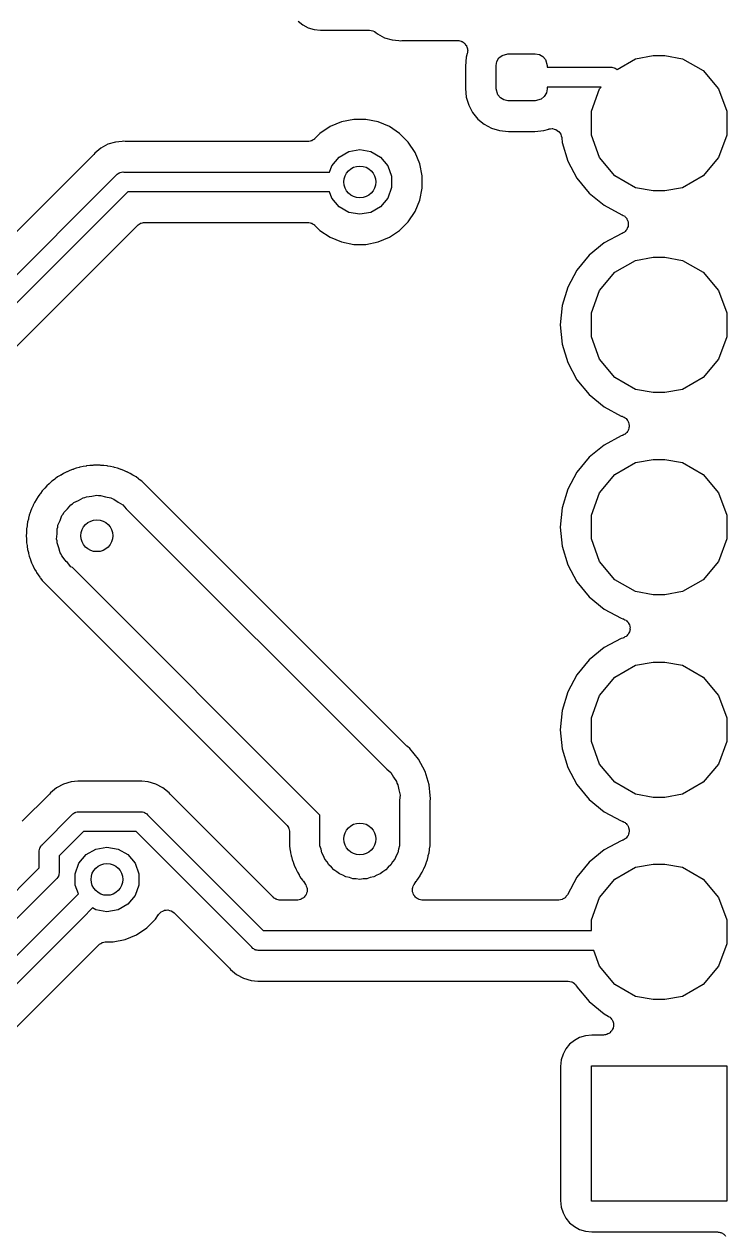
# Model space of a CAD drawing. Extents: x 10 to 287, y -200 to -10.
# Drawn here: x 132.95 to 141.77, y -132.37 to -117.14 of the extents above; entities that cross this region are included whole.
import ezdxf

# ---------------------------------------------------------------- set-up
doc = ezdxf.new("R2010")
doc.units = 0
doc.header["$MEASUREMENT"] = 0
doc.layers.add('BLACK', color=7, linetype='CONTINUOUS')

msp = doc.modelspace()

# ---------------------------------------------------------------- linework, layer by layer
at = {"layer": 'BLACK', "linetype": 'CONTINUOUS'}
for p, q in [((136.387, -117.105), (136.446, -117.153)), ((136.446, -117.153), (136.512, -117.188)), ((136.512, -117.188), (136.585, -117.21)), ((136.585, -117.21), (136.666, -117.218)), ((136.666, -117.218), (137.281, -117.218)), ((137.281, -117.218), (137.302, -117.222)), ((137.302, -117.222), (137.324, -117.226)), ((137.324, -117.226), (137.324, -117.226)), ((137.324, -117.226), (137.325, -117.226)), ((137.325, -117.226), (137.343, -117.237)), ((137.343, -117.237), (137.362, -117.247)), ((137.362, -117.247), (137.384, -117.265)), ((137.384, -117.265), (137.472, -117.313)), ((137.472, -117.313), (137.568, -117.342)), ((137.568, -117.342), (137.649, -117.35)), ((137.649, -117.35), (137.649, -117.35)), ((137.649, -117.35), (137.668, -117.351)), ((137.668, -117.351), (137.687, -117.35)), ((137.687, -117.35), (137.693, -117.35)), ((137.693, -117.35), (137.699, -117.349)), ((137.699, -117.349), (138.389, -117.349)), ((138.389, -117.349), (138.396, -117.35)), ((138.396, -117.35), (138.404, -117.35)), ((138.404, -117.35), (138.418, -117.354)), ((138.418, -117.354), (138.432, -117.357)), ((138.432, -117.357), (138.439, -117.36)), ((138.439, -117.36), (138.446, -117.363)), ((138.446, -117.363), (138.458, -117.371)), ((138.458, -117.371), (138.47, -117.379)), ((138.47, -117.379), (138.475, -117.385)), ((138.475, -117.385), (138.481, -117.389)), ((138.481, -117.389), (138.489, -117.401)), ((138.489, -117.401), (138.499, -117.412)), ((138.51, -117.513), (138.496, -117.558)), ((138.499, -117.412), (138.501, -117.42)), ((138.501, -117.42), (138.505, -117.426)), ((138.505, -117.426), (138.509, -117.44)), ((138.509, -117.44), (138.514, -117.454)), ((138.511, -117.505), (138.51, -117.513)), ((138.514, -117.498), (138.511, -117.505)), ((138.514, -117.454), (138.514, -117.462)), ((138.514, -117.462), (138.515, -117.469)), ((138.515, -117.469), (138.514, -117.484)), ((138.514, -117.484), (138.514, -117.498)), ((138.946, -117.535), (139.019, -117.515)), ((139.019, -117.515), (139.364, -117.515)), ((139.364, -117.515), (139.415, -117.524)), ((138.496, -117.558), (138.486, -117.669)), ((138.486, -117.669), (138.486, -117.951)), ((138.872, -117.662), (138.881, -117.612)), ((138.872, -117.957), (138.872, -117.662)), ((138.881, -117.612), (138.907, -117.568)), ((138.907, -117.568), (138.946, -117.535)), ((139.415, -117.524), (139.459, -117.55)), ((139.459, -117.55), (139.492, -117.589)), ((139.492, -117.589), (139.512, -117.662)), ((139.512, -117.662), (139.512, -117.685)), ((140.391, -117.711), (140.623, -117.577)), ((140.623, -117.577), (140.844, -117.538)), ((140.844, -117.538), (140.992, -117.538)), ((140.992, -117.538), (141.213, -117.577)), ((141.213, -117.577), (141.473, -117.727)), ((139.512, -117.685), (140.307, -117.685)), ((140.307, -117.685), (140.323, -117.684)), ((140.323, -117.684), (140.339, -117.688)), ((140.339, -117.688), (140.356, -117.691)), ((140.356, -117.691), (140.361, -117.694)), ((140.361, -117.694), (140.366, -117.695)), ((140.366, -117.695), (140.38, -117.704)), ((140.38, -117.704), (140.391, -117.711)), ((141.473, -117.727), (141.666, -117.957)), ((138.486, -117.951), (138.496, -118.062)), ((138.892, -118.031), (138.872, -117.957)), ((139.512, -117.957), (139.503, -118.008)), ((140.189, -117.935), (139.512, -117.935)), ((139.512, -117.935), (139.512, -117.957)), ((140.068, -118.238), (140.171, -117.957)), ((140.171, -117.957), (140.189, -117.935)), ((141.666, -117.957), (141.768, -118.238)), ((138.496, -118.062), (138.527, -118.162)), ((138.925, -118.07), (138.892, -118.031)), ((138.969, -118.096), (138.925, -118.07)), ((139.019, -118.105), (138.969, -118.096)), ((139.364, -118.105), (139.019, -118.105)), ((139.438, -118.085), (139.364, -118.105)), ((139.477, -118.052), (139.438, -118.085)), ((139.503, -118.008), (139.477, -118.052)), ((138.527, -118.162), (138.576, -118.254)), ((138.576, -118.254), (138.642, -118.335)), ((140.068, -118.538), (140.068, -118.238)), ((141.768, -118.238), (141.768, -118.538)), ((136.789, -118.431), (136.66, -118.517)), ((136.931, -118.372), (136.789, -118.431)), ((137.083, -118.342), (136.931, -118.372)), ((137.237, -118.342), (137.083, -118.342)), ((137.389, -118.372), (137.237, -118.342)), ((137.531, -118.431), (137.389, -118.372)), ((137.66, -118.517), (137.531, -118.431)), ((138.642, -118.335), (138.723, -118.401)), ((138.723, -118.401), (138.815, -118.45)), ((136.593, -118.583), (136.589, -118.587)), ((136.597, -118.58), (136.593, -118.583)), ((136.66, -118.517), (136.597, -118.58)), ((137.769, -118.626), (137.66, -118.517)), ((138.815, -118.45), (138.915, -118.481)), ((138.915, -118.481), (139.026, -118.491)), ((139.026, -118.491), (139.358, -118.491)), ((139.358, -118.491), (139.469, -118.481)), ((139.469, -118.481), (139.533, -118.461)), ((139.533, -118.461), (139.534, -118.461)), ((139.534, -118.461), (139.535, -118.46)), ((139.535, -118.46), (139.556, -118.458)), ((139.556, -118.458), (139.577, -118.456)), ((139.577, -118.456), (139.578, -118.456)), ((139.578, -118.456), (139.579, -118.456)), ((139.579, -118.456), (139.599, -118.461)), ((139.599, -118.461), (139.62, -118.466)), ((139.62, -118.466), (139.621, -118.467)), ((139.621, -118.467), (139.622, -118.467)), ((139.622, -118.467), (139.639, -118.479)), ((139.639, -118.479), (139.656, -118.49)), ((139.656, -118.49), (139.657, -118.491)), ((139.657, -118.491), (139.658, -118.492)), ((139.658, -118.492), (139.671, -118.509)), ((139.671, -118.509), (139.683, -118.525)), ((139.683, -118.525), (139.683, -118.527)), ((139.683, -118.527), (139.684, -118.528)), ((139.684, -118.528), (139.69, -118.548)), ((139.69, -118.548), (139.696, -118.567)), ((139.696, -118.567), (139.696, -118.569)), ((139.696, -118.569), (139.696, -118.57)), ((139.696, -118.57), (139.702, -118.63)), ((140.171, -118.82), (140.068, -118.538)), ((141.768, -118.538), (141.666, -118.82)), ((133.909, -118.701), (133.831, -118.764)), ((133.997, -118.653), (133.909, -118.701)), ((134.093, -118.624), (133.997, -118.653)), ((134.174, -118.616), (134.093, -118.624)), ((134.193, -118.615), (134.174, -118.616)), ((134.174, -118.616), (134.174, -118.616)), ((134.212, -118.616), (134.193, -118.615)), ((134.218, -118.616), (134.212, -118.616)), ((134.224, -118.617), (134.218, -118.616)), ((136.508, -118.617), (134.224, -118.617)), ((136.513, -118.616), (136.508, -118.617)), ((136.519, -118.617), (136.513, -118.616)), ((136.535, -118.612), (136.519, -118.617)), ((136.551, -118.609), (136.535, -118.612)), ((136.556, -118.607), (136.551, -118.609)), ((136.561, -118.605), (136.556, -118.607)), ((136.575, -118.596), (136.561, -118.605)), ((136.589, -118.587), (136.575, -118.596)), ((137.021, -118.744), (137.16, -118.72)), ((137.16, -118.72), (137.299, -118.744)), ((137.855, -118.755), (137.769, -118.626)), ((139.702, -118.63), (139.772, -118.863)), ((133.811, -118.788), (126.47, -126.129)), ((133.815, -118.783), (133.811, -118.788)), ((133.819, -118.779), (133.815, -118.783)), ((133.831, -118.764), (133.819, -118.779)), ((136.808, -118.923), (136.899, -118.815)), ((136.899, -118.815), (137.021, -118.744)), ((137.299, -118.744), (137.421, -118.815)), ((137.421, -118.815), (137.512, -118.923)), ((137.914, -118.897), (137.855, -118.755)), ((139.772, -118.863), (139.887, -119.077)), ((140.363, -119.049), (140.171, -118.82)), ((141.666, -118.82), (141.473, -119.049)), ((134.101, -119.041), (134.111, -119.029)), ((134.111, -119.029), (134.126, -119.02)), ((134.126, -119.02), (134.139, -119.011)), ((134.139, -119.011), (134.145, -119.01)), ((134.145, -119.01), (134.15, -119.007)), ((134.15, -119.007), (134.166, -119.004)), ((134.166, -119.004), (134.182, -119)), ((134.182, -119), (134.198, -119.001)), ((134.198, -119.001), (136.78, -119.001)), ((136.78, -119.001), (136.808, -118.923)), ((137.512, -118.923), (137.56, -119.055)), ((137.944, -119.049), (137.914, -118.897)), ((126.589, -126.553), (134.101, -119.041)), ((137.56, -119.055), (137.56, -119.197)), ((137.944, -119.203), (137.944, -119.049)), ((139.887, -119.077), (140.041, -119.265)), ((140.623, -119.199), (140.363, -119.049)), ((141.473, -119.049), (141.213, -119.199)), ((134.245, -119.251), (126.741, -126.755)), ((136.78, -119.251), (134.245, -119.251)), ((136.808, -119.329), (136.78, -119.251)), ((136.899, -119.437), (136.808, -119.329)), ((137.512, -119.329), (137.421, -119.437)), ((137.56, -119.197), (137.512, -119.329)), ((137.914, -119.355), (137.944, -119.203)), ((140.041, -119.265), (140.229, -119.419)), ((140.844, -119.238), (140.623, -119.199)), ((140.992, -119.238), (140.844, -119.238)), ((141.213, -119.199), (140.992, -119.238)), ((137.021, -119.508), (136.899, -119.437)), ((137.421, -119.437), (137.299, -119.508)), ((137.855, -119.497), (137.914, -119.355)), ((140.229, -119.419), (140.449, -119.537)), ((134.389, -119.656), (134.403, -119.647)), ((134.403, -119.647), (134.408, -119.645)), ((134.408, -119.645), (134.413, -119.643)), ((134.413, -119.643), (134.429, -119.64)), ((134.429, -119.64), (134.445, -119.635)), ((134.445, -119.635), (134.451, -119.636)), ((134.451, -119.636), (134.456, -119.635)), ((134.456, -119.635), (136.508, -119.635)), ((136.508, -119.635), (136.513, -119.636)), ((136.513, -119.636), (136.519, -119.635)), ((136.519, -119.635), (136.535, -119.64)), ((136.535, -119.64), (136.551, -119.643)), ((136.551, -119.643), (136.556, -119.645)), ((136.556, -119.645), (136.561, -119.647)), ((136.561, -119.647), (136.575, -119.656)), ((137.16, -119.532), (137.021, -119.508)), ((137.299, -119.508), (137.16, -119.532)), ((137.66, -119.735), (137.769, -119.626)), ((137.769, -119.626), (137.855, -119.497)), ((140.449, -119.537), (140.455, -119.538)), ((140.455, -119.538), (140.468, -119.546)), ((140.468, -119.546), (140.482, -119.553)), ((140.482, -119.553), (140.486, -119.558)), ((140.486, -119.558), (140.492, -119.562)), ((140.492, -119.562), (140.501, -119.574)), ((140.501, -119.574), (140.512, -119.585)), ((140.512, -119.585), (140.515, -119.592)), ((140.515, -119.592), (140.519, -119.597)), ((140.519, -119.597), (140.523, -119.612)), ((140.523, -119.612), (140.529, -119.626)), ((140.529, -119.626), (140.53, -119.633)), ((140.53, -119.633), (140.532, -119.64)), ((140.532, -119.64), (140.531, -119.655)), ((127.165, -126.874), (134.367, -119.672)), ((134.367, -119.672), (134.371, -119.669)), ((134.371, -119.669), (134.375, -119.665)), ((134.375, -119.665), (134.389, -119.656)), ((136.575, -119.656), (136.589, -119.665)), ((136.589, -119.665), (136.593, -119.669)), ((136.593, -119.669), (136.597, -119.672)), ((136.597, -119.672), (136.66, -119.735)), ((136.66, -119.735), (136.789, -119.821)), ((137.531, -119.821), (137.66, -119.735)), ((140.449, -119.773), (140.229, -119.891)), ((140.455, -119.772), (140.449, -119.773)), ((140.468, -119.763), (140.455, -119.772)), ((140.482, -119.756), (140.468, -119.763)), ((140.486, -119.751), (140.482, -119.756)), ((140.492, -119.748), (140.486, -119.751)), ((140.501, -119.735), (140.492, -119.748)), ((140.512, -119.724), (140.501, -119.735)), ((140.515, -119.718), (140.512, -119.724)), ((140.519, -119.712), (140.515, -119.718)), ((140.523, -119.698), (140.519, -119.712)), ((140.529, -119.684), (140.523, -119.698)), ((140.53, -119.677), (140.529, -119.684)), ((140.532, -119.67), (140.53, -119.677)), ((140.531, -119.655), (140.532, -119.67)), ((136.789, -119.821), (136.931, -119.88)), ((136.931, -119.88), (137.083, -119.91)), ((137.083, -119.91), (137.237, -119.91)), ((137.237, -119.91), (137.389, -119.88)), ((137.389, -119.88), (137.531, -119.821)), ((140.229, -119.891), (140.041, -120.045)), ((140.041, -120.045), (139.887, -120.233)), ((140.623, -120.111), (140.844, -120.072)), ((140.844, -120.072), (140.992, -120.072)), ((140.992, -120.072), (141.213, -120.111)), ((139.887, -120.233), (139.772, -120.447)), ((140.363, -120.26), (140.623, -120.111)), ((141.213, -120.111), (141.473, -120.26)), ((140.171, -120.49), (140.363, -120.26)), ((141.473, -120.26), (141.666, -120.49)), ((139.772, -120.447), (139.702, -120.68)), ((140.068, -120.772), (140.171, -120.49)), ((141.666, -120.49), (141.768, -120.772)), ((139.702, -120.68), (139.678, -120.922)), ((140.068, -121.071), (140.068, -120.772)), ((141.768, -120.772), (141.768, -121.071)), ((139.678, -120.922), (139.702, -121.164)), ((139.702, -121.164), (139.772, -121.396)), ((140.171, -121.353), (140.068, -121.071)), ((141.768, -121.071), (141.666, -121.353)), ((139.772, -121.396), (139.887, -121.61)), ((140.363, -121.583), (140.171, -121.353)), ((141.666, -121.353), (141.473, -121.583)), ((139.887, -121.61), (140.041, -121.798)), ((140.623, -121.733), (140.363, -121.583)), ((141.473, -121.583), (141.213, -121.733)), ((140.844, -121.772), (140.623, -121.733)), ((140.992, -121.772), (140.844, -121.772)), ((141.213, -121.733), (140.992, -121.772)), ((140.041, -121.798), (140.229, -121.953)), ((140.229, -121.953), (140.444, -122.067)), ((140.444, -122.067), (140.453, -122.07)), ((140.453, -122.07), (140.459, -122.073)), ((140.459, -122.073), (140.466, -122.075)), ((140.466, -122.075), (140.479, -122.083)), ((140.479, -122.083), (140.492, -122.09)), ((140.492, -122.09), (140.497, -122.095)), ((140.497, -122.095), (140.503, -122.099)), ((140.503, -122.099), (140.512, -122.111)), ((140.512, -122.111), (140.523, -122.122)), ((140.523, -122.122), (140.525, -122.129)), ((140.525, -122.129), (140.529, -122.134)), ((140.529, -122.134), (140.534, -122.149)), ((140.534, -122.234), (140.529, -122.249)), ((140.534, -122.149), (140.54, -122.163)), ((140.54, -122.22), (140.534, -122.234)), ((140.54, -122.163), (140.54, -122.17)), ((140.54, -122.17), (140.542, -122.176)), ((140.542, -122.207), (140.54, -122.213)), ((140.54, -122.213), (140.54, -122.22)), ((140.542, -122.176), (140.541, -122.192)), ((140.541, -122.192), (140.542, -122.207)), ((140.444, -122.316), (140.229, -122.431)), ((140.453, -122.313), (140.444, -122.316)), ((140.459, -122.31), (140.453, -122.313)), ((140.466, -122.308), (140.459, -122.31)), ((140.479, -122.3), (140.466, -122.308)), ((140.492, -122.293), (140.479, -122.3)), ((140.497, -122.288), (140.492, -122.293)), ((140.503, -122.284), (140.497, -122.288)), ((140.512, -122.272), (140.503, -122.284)), ((140.523, -122.261), (140.512, -122.272)), ((140.525, -122.255), (140.523, -122.261)), ((140.529, -122.249), (140.525, -122.255)), ((140.229, -122.431), (140.041, -122.585)), ((133.771, -122.687), (133.734, -122.694)), ((133.808, -122.687), (133.771, -122.687)), ((133.815, -122.686), (133.808, -122.687)), ((133.821, -122.686), (133.815, -122.686)), ((133.858, -122.683), (133.821, -122.686)), ((133.895, -122.686), (133.858, -122.683)), ((133.901, -122.686), (133.895, -122.686)), ((133.908, -122.687), (133.901, -122.686)), ((133.945, -122.687), (133.908, -122.687)), ((133.982, -122.694), (133.945, -122.687)), ((140.041, -122.585), (139.887, -122.773)), ((140.363, -122.8), (140.623, -122.651)), ((140.623, -122.651), (140.844, -122.612)), ((140.844, -122.612), (140.992, -122.612)), ((140.992, -122.612), (141.213, -122.651)), ((141.213, -122.651), (141.473, -122.8)), ((133.364, -122.832), (133.336, -122.856)), ((133.397, -122.815), (133.364, -122.832)), ((133.402, -122.811), (133.397, -122.815)), ((133.408, -122.808), (133.402, -122.811)), ((133.439, -122.788), (133.408, -122.808)), ((133.474, -122.773), (133.439, -122.788)), ((133.479, -122.77), (133.474, -122.773)), ((133.485, -122.768), (133.479, -122.77)), ((133.518, -122.75), (133.485, -122.768)), ((133.554, -122.739), (133.518, -122.75)), ((133.559, -122.737), (133.554, -122.739)), ((133.566, -122.735), (133.559, -122.737)), ((133.6, -122.721), (133.566, -122.735)), ((133.637, -122.714), (133.6, -122.721)), ((133.643, -122.711), (133.637, -122.714)), ((133.649, -122.711), (133.643, -122.711)), ((133.685, -122.7), (133.649, -122.711)), ((133.722, -122.696), (133.685, -122.7)), ((133.728, -122.694), (133.722, -122.696)), ((133.734, -122.694), (133.728, -122.694)), ((133.988, -122.694), (133.982, -122.694)), ((133.994, -122.696), (133.988, -122.694)), ((134.031, -122.7), (133.994, -122.696)), ((134.067, -122.711), (134.031, -122.7)), ((134.073, -122.711), (134.067, -122.711)), ((134.079, -122.714), (134.073, -122.711)), ((134.116, -122.721), (134.079, -122.714)), ((134.15, -122.735), (134.116, -122.721)), ((134.157, -122.737), (134.15, -122.735)), ((134.162, -122.739), (134.157, -122.737)), ((134.198, -122.75), (134.162, -122.739)), ((134.231, -122.768), (134.198, -122.75)), ((134.237, -122.77), (134.231, -122.768)), ((134.242, -122.773), (134.237, -122.77)), ((134.277, -122.788), (134.242, -122.773)), ((134.308, -122.808), (134.277, -122.788)), ((134.314, -122.811), (134.308, -122.808)), ((134.319, -122.815), (134.314, -122.811)), ((134.351, -122.832), (134.319, -122.815)), ((134.38, -122.856), (134.351, -122.832)), ((139.887, -122.773), (139.772, -122.987)), ((140.171, -123.03), (140.363, -122.8)), ((141.473, -122.8), (141.666, -123.03)), ((133.198, -122.981), (133.171, -123.007)), ((133.201, -122.976), (133.198, -122.981)), ((133.206, -122.972), (133.201, -122.976)), ((133.23, -122.943), (133.206, -122.972)), ((133.259, -122.919), (133.23, -122.943)), ((133.263, -122.914), (133.259, -122.919)), ((133.268, -122.911), (133.263, -122.914)), ((133.294, -122.884), (133.268, -122.911)), ((133.326, -122.864), (133.294, -122.884)), ((133.33, -122.859), (133.326, -122.864)), ((133.336, -122.856), (133.33, -122.859)), ((134.386, -122.859), (134.38, -122.856)), ((134.39, -122.864), (134.386, -122.859)), ((134.422, -122.884), (134.39, -122.864)), ((134.553, -123.016), (134.422, -122.884)), ((139.772, -122.987), (139.702, -123.22)), ((133.095, -123.121), (133.075, -123.152)), ((133.098, -123.115), (133.095, -123.121)), ((133.102, -123.11), (133.098, -123.115)), ((133.119, -123.078), (133.102, -123.11)), ((133.143, -123.049), (133.119, -123.078)), ((133.146, -123.043), (133.143, -123.049)), ((133.151, -123.039), (133.146, -123.043)), ((133.171, -123.007), (133.151, -123.039)), ((133.567, -123.155), (133.627, -123.127)), ((133.627, -123.127), (133.684, -123.094)), ((133.684, -123.094), (133.706, -123.09)), ((133.706, -123.09), (133.727, -123.081)), ((133.727, -123.081), (133.793, -123.075)), ((133.793, -123.075), (133.858, -123.063)), ((133.858, -123.063), (133.88, -123.067)), ((133.88, -123.067), (133.902, -123.065)), ((133.902, -123.065), (133.966, -123.082)), ((133.966, -123.082), (134.032, -123.094)), ((134.032, -123.094), (134.051, -123.105)), ((134.051, -123.105), (134.073, -123.111)), ((134.073, -123.111), (134.127, -123.149)), ((134.127, -123.149), (134.184, -123.182)), ((137.75, -126.213), (134.553, -123.016)), ((134.553, -123.016), (134.553, -123.016)), ((140.068, -123.312), (140.171, -123.03)), ((141.666, -123.03), (141.768, -123.312)), ((133.022, -123.279), (133.008, -123.313)), ((133.024, -123.272), (133.022, -123.279)), ((133.026, -123.267), (133.024, -123.272)), ((133.037, -123.231), (133.026, -123.267)), ((133.055, -123.198), (133.037, -123.231)), ((133.057, -123.192), (133.055, -123.198)), ((133.06, -123.187), (133.057, -123.192)), ((133.075, -123.152), (133.06, -123.187)), ((133.418, -123.317), (133.433, -123.3)), ((133.433, -123.3), (133.442, -123.28)), ((133.442, -123.28), (133.489, -123.233)), ((133.489, -123.233), (133.532, -123.182)), ((133.532, -123.182), (133.551, -123.171)), ((133.551, -123.171), (133.567, -123.155)), ((134.184, -123.182), (134.227, -123.233)), ((134.227, -123.233), (137.498, -126.504)), ((139.702, -123.22), (139.678, -123.462)), ((132.981, -123.447), (132.974, -123.484)), ((132.983, -123.435), (132.981, -123.441)), ((132.981, -123.441), (132.981, -123.447)), ((132.987, -123.398), (132.983, -123.435)), ((132.998, -123.362), (132.987, -123.398)), ((133.001, -123.35), (132.998, -123.356)), ((132.998, -123.356), (132.998, -123.362)), ((133.008, -123.313), (133.001, -123.35)), ((133.366, -123.462), (133.368, -123.44)), ((133.368, -123.44), (133.396, -123.379)), ((133.396, -123.379), (133.418, -123.317)), ((140.068, -123.611), (140.068, -123.312)), ((141.768, -123.312), (141.768, -123.611)), ((132.973, -123.534), (132.97, -123.571)), ((132.97, -123.571), (132.973, -123.608)), ((132.974, -123.521), (132.973, -123.528)), ((132.973, -123.528), (132.973, -123.534)), ((132.974, -123.484), (132.974, -123.521)), ((133.352, -123.615), (133.358, -123.549)), ((133.358, -123.483), (133.366, -123.462)), ((133.358, -123.549), (133.358, -123.483)), ((139.678, -123.462), (139.702, -123.704)), ((132.973, -123.608), (132.973, -123.614)), ((132.973, -123.614), (132.974, -123.621)), ((132.974, -123.621), (132.974, -123.658)), ((132.974, -123.658), (132.981, -123.695)), ((132.981, -123.695), (132.981, -123.701)), ((132.981, -123.701), (132.983, -123.707)), ((132.983, -123.707), (132.987, -123.744)), ((132.987, -123.744), (132.998, -123.78)), ((133.358, -123.637), (133.352, -123.615)), ((133.358, -123.659), (133.358, -123.637)), ((133.381, -123.721), (133.358, -123.659)), ((133.398, -123.786), (133.381, -123.721)), ((139.702, -123.704), (139.772, -123.936)), ((140.171, -123.893), (140.068, -123.611)), ((141.768, -123.611), (141.666, -123.893)), ((132.998, -123.78), (132.998, -123.786)), ((132.998, -123.786), (133.001, -123.792)), ((133.001, -123.792), (133.008, -123.829)), ((133.008, -123.829), (133.022, -123.863)), ((133.022, -123.863), (133.024, -123.87)), ((133.024, -123.87), (133.026, -123.875)), ((133.026, -123.875), (133.037, -123.911)), ((133.037, -123.911), (133.055, -123.944)), ((133.411, -123.804), (133.398, -123.786)), ((133.418, -123.825), (133.411, -123.804)), ((133.461, -123.876), (133.418, -123.825)), ((133.474, -123.894), (133.461, -123.876)), ((133.489, -123.909), (133.474, -123.894)), ((133.532, -123.96), (133.489, -123.909)), ((140.363, -124.123), (140.171, -123.893)), ((141.666, -123.893), (141.473, -124.123)), ((133.055, -123.944), (133.057, -123.95)), ((133.057, -123.95), (133.06, -123.955)), ((133.06, -123.955), (133.075, -123.99)), ((133.075, -123.99), (133.095, -124.021)), ((133.095, -124.021), (133.098, -124.027)), ((133.098, -124.027), (133.102, -124.032)), ((133.102, -124.032), (133.119, -124.064)), ((133.551, -123.971), (133.532, -123.96)), ((136.66, -127.08), (133.551, -123.971)), ((139.772, -123.936), (139.887, -124.15)), ((133.119, -124.064), (133.143, -124.093)), ((133.143, -124.093), (133.146, -124.099)), ((133.146, -124.099), (133.151, -124.103)), ((133.151, -124.103), (133.171, -124.135)), ((133.171, -124.135), (133.303, -124.266)), ((139.887, -124.15), (140.041, -124.338)), ((140.623, -124.273), (140.363, -124.123)), ((141.473, -124.123), (141.213, -124.273)), ((133.303, -124.266), (133.303, -124.266)), ((133.303, -124.266), (136.239, -127.202)), ((140.041, -124.338), (140.229, -124.493)), ((140.844, -124.312), (140.623, -124.273)), ((140.992, -124.312), (140.844, -124.312)), ((141.213, -124.273), (140.992, -124.312)), ((140.229, -124.493), (140.444, -124.607)), ((140.444, -124.607), (140.464, -124.613)), ((140.464, -124.613), (140.47, -124.616)), ((140.47, -124.616), (140.477, -124.618)), ((140.477, -124.618), (140.49, -124.626)), ((140.49, -124.626), (140.503, -124.633)), ((140.503, -124.633), (140.508, -124.638)), ((140.508, -124.638), (140.514, -124.642)), ((140.514, -124.642), (140.523, -124.654)), ((140.523, -124.654), (140.533, -124.665)), ((140.533, -124.665), (140.536, -124.672)), ((140.536, -124.672), (140.54, -124.677)), ((140.523, -124.815), (140.514, -124.828)), ((140.533, -124.804), (140.523, -124.815)), ((140.536, -124.798), (140.533, -124.804)), ((140.54, -124.792), (140.536, -124.798)), ((140.54, -124.677), (140.545, -124.692)), ((140.545, -124.778), (140.54, -124.792)), ((140.545, -124.692), (140.551, -124.706)), ((140.551, -124.764), (140.545, -124.778)), ((140.551, -124.706), (140.551, -124.713)), ((140.551, -124.713), (140.553, -124.72)), ((140.553, -124.75), (140.551, -124.757)), ((140.551, -124.757), (140.551, -124.764)), ((140.553, -124.72), (140.552, -124.735)), ((140.552, -124.735), (140.553, -124.75)), ((140.444, -124.863), (140.229, -124.977)), ((140.464, -124.856), (140.444, -124.863)), ((140.47, -124.853), (140.464, -124.856)), ((140.477, -124.852), (140.47, -124.853)), ((140.49, -124.843), (140.477, -124.852)), ((140.503, -124.836), (140.49, -124.843)), ((140.508, -124.831), (140.503, -124.836)), ((140.514, -124.828), (140.508, -124.831)), ((140.229, -124.977), (140.041, -125.131)), ((140.041, -125.131), (139.887, -125.319)), ((140.363, -125.347), (140.623, -125.197)), ((140.623, -125.197), (140.844, -125.158)), ((140.844, -125.158), (140.992, -125.158)), ((140.992, -125.158), (141.213, -125.197)), ((141.213, -125.197), (141.473, -125.347)), ((139.887, -125.319), (139.772, -125.534)), ((140.171, -125.577), (140.363, -125.347)), ((141.473, -125.347), (141.666, -125.577)), ((139.772, -125.534), (139.702, -125.766)), ((140.068, -125.858), (140.171, -125.577)), ((141.666, -125.577), (141.768, -125.858)), ((139.702, -125.766), (139.678, -126.008)), ((140.068, -126.158), (140.068, -125.858)), ((141.768, -125.858), (141.768, -126.158)), ((139.678, -126.008), (139.702, -126.25)), ((140.171, -126.44), (140.068, -126.158)), ((141.768, -126.158), (141.666, -126.44)), ((137.755, -126.216), (137.75, -126.213)), ((137.759, -126.221), (137.755, -126.216)), ((137.788, -126.245), (137.759, -126.221)), ((137.899, -126.379), (137.788, -126.245)), ((139.702, -126.25), (139.772, -126.483)), ((137.981, -126.533), (137.899, -126.379)), ((139.772, -126.483), (139.887, -126.697)), ((140.363, -126.669), (140.171, -126.44)), ((141.666, -126.44), (141.473, -126.669)), ((137.498, -126.504), (137.549, -126.547)), ((137.549, -126.547), (137.582, -126.604)), ((137.582, -126.604), (137.62, -126.658)), ((138.031, -126.7), (137.981, -126.533)), ((133.275, -126.802), (133.263, -126.817)), ((133.353, -126.739), (133.275, -126.802)), ((133.441, -126.691), (133.353, -126.739)), ((133.537, -126.662), (133.441, -126.691)), ((133.618, -126.654), (133.537, -126.662)), ((133.637, -126.653), (133.618, -126.654)), ((133.656, -126.654), (133.637, -126.653)), ((133.662, -126.654), (133.656, -126.654)), ((133.668, -126.655), (133.662, -126.654)), ((134.372, -126.655), (133.668, -126.655)), ((134.378, -126.654), (134.372, -126.655)), ((134.384, -126.654), (134.378, -126.654)), ((134.403, -126.653), (134.384, -126.654)), ((134.422, -126.654), (134.403, -126.653)), ((134.503, -126.662), (134.422, -126.654)), ((134.422, -126.654), (134.422, -126.654)), ((134.599, -126.691), (134.503, -126.662)), ((134.687, -126.739), (134.599, -126.691)), ((134.765, -126.802), (134.687, -126.739)), ((134.777, -126.817), (134.765, -126.802)), ((137.62, -126.658), (137.626, -126.68)), ((137.626, -126.68), (137.637, -126.699)), ((137.637, -126.699), (137.649, -126.765)), ((137.649, -126.765), (137.666, -126.829)), ((138.045, -126.836), (138.031, -126.7)), ((139.887, -126.697), (140.041, -126.885)), ((140.623, -126.819), (140.363, -126.669)), ((141.473, -126.669), (141.213, -126.819)), ((133.255, -126.826), (132.922, -127.159)), ((133.259, -126.821), (133.255, -126.826)), ((133.263, -126.817), (133.259, -126.821)), ((134.781, -126.821), (134.777, -126.817)), ((134.785, -126.826), (134.781, -126.821)), ((136.07, -128.111), (134.785, -126.826)), ((137.666, -126.829), (137.66, -126.895)), ((137.66, -126.895), (137.66, -127.469)), ((138.044, -126.923), (138.045, -126.916)), ((138.044, -127.468), (138.044, -126.923)), ((138.048, -126.873), (138.045, -126.836)), ((138.045, -126.836), (138.045, -126.836)), ((138.045, -126.836), (138.045, -126.836)), ((138.045, -126.91), (138.048, -126.873)), ((138.045, -126.916), (138.045, -126.91)), ((140.041, -126.885), (140.229, -127.039)), ((140.844, -126.858), (140.623, -126.819)), ((140.992, -126.858), (140.844, -126.858)), ((141.213, -126.819), (140.992, -126.858)), ((133.175, -127.449), (133.545, -127.079)), ((133.545, -127.079), (133.555, -127.067)), ((133.555, -127.067), (133.57, -127.058)), ((133.57, -127.058), (133.583, -127.049)), ((133.583, -127.049), (133.589, -127.047)), ((133.589, -127.047), (133.594, -127.045)), ((133.594, -127.045), (133.61, -127.042)), ((133.61, -127.042), (133.626, -127.038)), ((133.626, -127.038), (133.642, -127.039)), ((133.642, -127.039), (134.398, -127.039)), ((134.398, -127.039), (134.414, -127.038)), ((134.414, -127.038), (134.43, -127.042)), ((134.43, -127.042), (134.446, -127.045)), ((134.446, -127.045), (134.451, -127.047)), ((134.451, -127.047), (134.457, -127.049)), ((134.457, -127.049), (134.47, -127.058)), ((134.47, -127.058), (134.485, -127.067)), ((134.485, -127.067), (134.495, -127.079)), ((134.495, -127.079), (135.948, -128.532)), ((136.66, -127.293), (136.66, -127.08)), ((140.229, -127.039), (140.444, -127.154)), ((136.239, -127.202), (136.242, -127.207)), ((136.242, -127.207), (136.246, -127.21)), ((136.246, -127.21), (136.255, -127.225)), ((136.255, -127.225), (136.264, -127.238)), ((136.264, -127.238), (136.266, -127.243)), ((136.266, -127.243), (136.268, -127.248)), ((136.268, -127.248), (136.271, -127.265)), ((140.444, -127.154), (140.453, -127.157)), ((140.453, -127.157), (140.459, -127.16)), ((140.459, -127.16), (140.466, -127.161)), ((140.466, -127.161), (140.479, -127.17)), ((140.479, -127.17), (140.492, -127.176)), ((140.492, -127.176), (140.497, -127.182)), ((140.497, -127.182), (140.503, -127.185)), ((140.503, -127.185), (140.512, -127.198)), ((140.512, -127.198), (140.523, -127.209)), ((140.523, -127.209), (140.525, -127.215)), ((140.525, -127.215), (140.529, -127.221)), ((140.529, -127.221), (140.534, -127.235)), ((140.534, -127.235), (140.54, -127.249)), ((140.54, -127.249), (140.54, -127.256)), ((140.54, -127.256), (140.542, -127.263)), ((133.689, -127.289), (133.385, -127.593)), ((134.351, -127.289), (133.689, -127.289)), ((135.804, -128.742), (134.351, -127.289)), ((136.271, -127.265), (136.276, -127.281)), ((136.276, -127.281), (136.275, -127.286)), ((136.275, -127.286), (136.276, -127.292)), ((136.276, -127.292), (136.276, -127.468)), ((136.66, -127.469), (136.66, -127.293)), ((136.66, -127.293), (136.66, -127.293)), ((140.444, -127.403), (140.229, -127.517)), ((140.453, -127.4), (140.444, -127.403)), ((140.459, -127.396), (140.453, -127.4)), ((140.466, -127.395), (140.459, -127.396)), ((140.479, -127.387), (140.466, -127.395)), ((140.492, -127.38), (140.479, -127.387)), ((140.497, -127.375), (140.492, -127.38)), ((140.503, -127.371), (140.497, -127.375)), ((140.512, -127.359), (140.503, -127.371)), ((140.523, -127.347), (140.512, -127.359)), ((140.525, -127.341), (140.523, -127.347)), ((140.529, -127.336), (140.525, -127.341)), ((140.534, -127.321), (140.529, -127.336)), ((140.54, -127.307), (140.534, -127.321)), ((140.542, -127.293), (140.54, -127.3)), ((140.54, -127.3), (140.54, -127.307)), ((140.542, -127.263), (140.541, -127.278)), ((140.541, -127.278), (140.542, -127.293)), ((133.134, -127.53), (133.138, -127.514)), ((133.135, -127.546), (133.134, -127.53)), ((133.135, -127.743), (133.135, -127.546)), ((133.138, -127.514), (133.141, -127.498)), ((133.141, -127.498), (133.144, -127.493)), ((133.144, -127.493), (133.145, -127.487)), ((133.145, -127.487), (133.154, -127.474)), ((133.154, -127.474), (133.163, -127.459)), ((133.163, -127.459), (133.175, -127.449)), ((133.724, -127.578), (133.846, -127.507)), ((133.846, -127.507), (133.985, -127.483)), ((133.985, -127.483), (134.124, -127.507)), ((134.124, -127.507), (134.246, -127.578)), ((136.276, -127.468), (136.283, -127.505)), ((136.283, -127.505), (136.283, -127.511)), ((136.283, -127.511), (136.285, -127.517)), ((136.285, -127.517), (136.289, -127.554)), ((136.289, -127.554), (136.3, -127.59)), ((136.675, -127.511), (136.66, -127.469)), ((136.683, -127.555), (136.675, -127.511)), ((136.705, -127.593), (136.683, -127.555)), ((137.637, -127.555), (137.615, -127.593)), ((137.645, -127.511), (137.637, -127.555)), ((137.66, -127.469), (137.645, -127.511)), ((138.02, -127.59), (138.031, -127.554)), ((138.031, -127.554), (138.035, -127.517)), ((138.035, -127.517), (138.037, -127.511)), ((138.037, -127.505), (138.044, -127.468)), ((138.037, -127.511), (138.037, -127.505)), ((140.229, -127.517), (140.041, -127.671)), ((133.385, -127.593), (133.385, -127.79)), ((133.585, -127.818), (133.633, -127.686)), ((133.633, -127.686), (133.724, -127.578)), ((134.246, -127.578), (134.337, -127.686)), ((134.337, -127.686), (134.385, -127.818)), ((136.3, -127.59), (136.3, -127.596)), ((136.3, -127.596), (136.303, -127.602)), ((136.303, -127.602), (136.31, -127.639)), ((136.31, -127.639), (136.324, -127.673)), ((136.324, -127.673), (136.326, -127.68)), ((136.326, -127.68), (136.328, -127.685)), ((136.328, -127.685), (136.339, -127.721)), ((136.72, -127.635), (136.705, -127.593)), ((136.749, -127.669), (136.72, -127.635)), ((136.771, -127.707), (136.749, -127.669)), ((136.805, -127.736), (136.771, -127.707)), ((137.549, -127.707), (137.515, -127.736)), ((137.571, -127.669), (137.549, -127.707)), ((137.6, -127.635), (137.571, -127.669)), ((137.615, -127.593), (137.6, -127.635)), ((137.981, -127.721), (137.992, -127.685)), ((137.992, -127.685), (137.994, -127.68)), ((137.994, -127.68), (137.996, -127.673)), ((137.996, -127.673), (138.01, -127.639)), ((138.01, -127.639), (138.017, -127.602)), ((138.017, -127.602), (138.02, -127.596)), ((138.02, -127.596), (138.02, -127.59)), ((140.041, -127.671), (139.887, -127.859)), ((140.623, -127.737), (140.844, -127.698)), ((140.844, -127.698), (140.992, -127.698)), ((140.992, -127.698), (141.213, -127.737)), ((126.502, -134.376), (133.135, -127.743)), ((133.366, -127.862), (133.357, -127.877)), ((133.375, -127.849), (133.366, -127.862)), ((133.376, -127.843), (133.375, -127.849)), ((133.379, -127.838), (133.376, -127.843)), ((133.382, -127.822), (133.379, -127.838)), ((133.386, -127.806), (133.382, -127.822)), ((133.385, -127.79), (133.386, -127.806)), ((133.585, -127.96), (133.585, -127.818)), ((134.385, -127.818), (134.385, -127.96)), ((136.339, -127.721), (136.357, -127.754)), ((136.357, -127.754), (136.359, -127.76)), ((136.359, -127.76), (136.362, -127.765)), ((136.362, -127.765), (136.377, -127.8)), ((136.377, -127.8), (136.397, -127.831)), ((136.397, -127.831), (136.4, -127.837)), ((136.4, -127.837), (136.404, -127.842)), ((136.404, -127.842), (136.421, -127.874)), ((136.834, -127.77), (136.805, -127.736)), ((136.872, -127.792), (136.834, -127.77)), ((136.906, -127.821), (136.872, -127.792)), ((136.948, -127.836), (136.906, -127.821)), ((136.986, -127.858), (136.948, -127.836)), ((137.03, -127.866), (136.986, -127.858)), ((137.072, -127.881), (137.03, -127.866)), ((137.29, -127.866), (137.248, -127.881)), ((137.334, -127.858), (137.29, -127.866)), ((137.372, -127.836), (137.334, -127.858)), ((137.414, -127.821), (137.372, -127.836)), ((137.448, -127.792), (137.414, -127.821)), ((137.486, -127.77), (137.448, -127.792)), ((137.515, -127.736), (137.486, -127.77)), ((137.899, -127.874), (137.916, -127.842)), ((137.916, -127.842), (137.92, -127.837)), ((137.92, -127.837), (137.923, -127.831)), ((137.923, -127.831), (137.943, -127.8)), ((137.943, -127.8), (137.958, -127.765)), ((137.958, -127.765), (137.961, -127.76)), ((137.961, -127.76), (137.963, -127.754)), ((137.963, -127.754), (137.981, -127.721)), ((139.887, -127.859), (139.768, -128.081)), ((140.363, -127.887), (140.623, -127.737)), ((141.213, -127.737), (141.473, -127.887)), ((133.345, -127.887), (126.712, -134.52)), ((133.357, -127.877), (133.345, -127.887)), ((133.626, -128.072), (133.585, -127.96)), ((134.385, -127.96), (134.337, -128.092)), ((136.421, -127.874), (136.445, -127.903)), ((136.445, -127.903), (136.448, -127.909)), ((136.448, -127.909), (136.453, -127.913)), ((136.453, -127.913), (136.478, -127.951)), ((136.478, -127.951), (136.479, -127.955)), ((136.479, -127.955), (136.482, -127.958)), ((136.482, -127.958), (136.488, -127.975)), ((136.488, -127.975), (136.495, -127.991)), ((136.495, -127.991), (136.496, -127.995)), ((136.496, -127.995), (136.497, -127.999)), ((136.497, -127.999), (136.497, -128.017)), ((136.497, -128.017), (136.498, -128.035)), ((137.116, -127.881), (137.072, -127.881)), ((137.16, -127.889), (137.116, -127.881)), ((137.204, -127.881), (137.16, -127.889)), ((137.248, -127.881), (137.204, -127.881)), ((137.822, -128.035), (137.823, -128.017)), ((137.823, -127.999), (137.824, -127.995)), ((137.823, -128.017), (137.823, -127.999)), ((137.824, -127.995), (137.825, -127.991)), ((137.825, -127.991), (137.832, -127.975)), ((137.832, -127.975), (137.838, -127.958)), ((137.838, -127.958), (137.841, -127.955)), ((137.841, -127.955), (137.842, -127.951)), ((137.842, -127.951), (137.867, -127.913)), ((137.867, -127.913), (137.872, -127.909)), ((137.872, -127.909), (137.875, -127.903)), ((137.875, -127.903), (137.899, -127.874)), ((140.171, -128.117), (140.363, -127.887)), ((141.473, -127.887), (141.666, -128.117)), ((133.504, -128.193), (133.626, -128.072)), ((134.337, -128.092), (134.246, -128.2)), ((136.075, -128.114), (136.07, -128.111)), ((136.078, -128.119), (136.075, -128.114)), ((136.093, -128.127), (136.078, -128.119)), ((136.106, -128.137), (136.093, -128.127)), ((136.112, -128.138), (136.106, -128.137)), ((136.116, -128.141), (136.112, -128.138)), ((136.133, -128.144), (136.116, -128.141)), ((136.149, -128.148), (136.133, -128.144)), ((136.154, -128.148), (136.149, -128.148)), ((136.16, -128.148), (136.154, -128.148)), ((136.372, -128.148), (136.16, -128.148)), ((136.376, -128.148), (136.372, -128.148)), ((136.38, -128.148), (136.376, -128.148)), ((136.398, -128.144), (136.38, -128.148)), ((136.415, -128.141), (136.398, -128.144)), ((136.419, -128.139), (136.415, -128.141)), ((136.423, -128.138), (136.419, -128.139)), ((136.438, -128.128), (136.423, -128.138)), ((136.454, -128.119), (136.438, -128.128)), ((136.456, -128.116), (136.454, -128.119)), ((136.46, -128.113), (136.456, -128.116)), ((136.47, -128.099), (136.46, -128.113)), ((136.482, -128.085), (136.47, -128.099)), ((136.483, -128.081), (136.482, -128.085)), ((136.486, -128.078), (136.483, -128.081)), ((136.491, -128.06), (136.486, -128.078)), ((136.497, -128.044), (136.491, -128.06)), ((136.498, -128.035), (136.497, -128.039)), ((136.497, -128.039), (136.497, -128.044)), ((137.823, -128.039), (137.822, -128.035)), ((137.823, -128.044), (137.823, -128.039)), ((137.829, -128.06), (137.823, -128.044)), ((137.834, -128.078), (137.829, -128.06)), ((137.837, -128.081), (137.834, -128.078)), ((137.838, -128.085), (137.837, -128.081)), ((137.85, -128.099), (137.838, -128.085)), ((137.86, -128.113), (137.85, -128.099)), ((137.864, -128.116), (137.86, -128.113)), ((137.866, -128.119), (137.864, -128.116)), ((137.882, -128.128), (137.866, -128.119)), ((137.897, -128.138), (137.882, -128.128)), ((137.901, -128.139), (137.897, -128.138)), ((137.905, -128.141), (137.901, -128.139)), ((137.922, -128.144), (137.905, -128.141)), ((137.94, -128.148), (137.922, -128.144)), ((137.944, -128.148), (137.94, -128.148)), ((137.948, -128.148), (137.944, -128.148)), ((139.656, -128.148), (137.948, -128.148)), ((139.658, -128.148), (139.656, -128.148)), ((139.66, -128.148), (139.658, -128.148)), ((139.68, -128.144), (139.66, -128.148)), ((139.7, -128.141), (139.68, -128.144)), ((139.702, -128.14), (139.7, -128.141)), ((139.704, -128.139), (139.702, -128.14)), ((139.721, -128.129), (139.704, -128.139)), ((139.738, -128.119), (139.721, -128.129)), ((139.739, -128.117), (139.738, -128.119)), ((139.741, -128.116), (139.739, -128.117)), ((139.753, -128.1), (139.741, -128.116)), ((139.766, -128.085), (139.753, -128.1)), ((139.767, -128.083), (139.766, -128.085)), ((139.768, -128.081), (139.767, -128.083)), ((140.068, -128.398), (140.171, -128.117)), ((141.666, -128.117), (141.768, -128.398)), ((126.952, -134.745), (133.504, -128.193)), ((133.504, -128.193), (133.504, -128.193)), ((133.804, -128.247), (133.681, -128.37)), ((133.846, -128.271), (133.804, -128.247)), ((133.985, -128.295), (133.846, -128.271)), ((134.124, -128.271), (133.985, -128.295)), ((134.246, -128.2), (134.124, -128.271)), ((134.635, -128.327), (134.65, -128.312)), ((134.65, -128.312), (134.664, -128.297)), ((134.664, -128.297), (134.666, -128.297)), ((134.666, -128.297), (134.667, -128.296)), ((134.667, -128.296), (134.685, -128.287)), ((134.685, -128.287), (134.704, -128.278)), ((134.704, -128.278), (134.705, -128.278)), ((134.705, -128.278), (134.706, -128.277)), ((134.706, -128.277), (134.727, -128.275)), ((134.727, -128.275), (134.748, -128.273)), ((134.748, -128.273), (134.749, -128.273)), ((134.749, -128.273), (134.75, -128.273)), ((134.75, -128.273), (134.77, -128.279)), ((134.77, -128.279), (134.791, -128.284)), ((134.791, -128.284), (134.792, -128.284)), ((134.792, -128.284), (134.793, -128.285)), ((134.793, -128.285), (134.81, -128.297)), ((134.81, -128.297), (134.827, -128.308)), ((134.827, -128.308), (134.828, -128.309)), ((134.828, -128.309), (134.829, -128.31)), ((134.829, -128.31), (135.514, -128.995)), ((133.681, -128.37), (127.162, -134.889)), ((133.681, -128.37), (133.681, -128.37)), ((134.485, -128.498), (134.594, -128.389)), ((134.594, -128.389), (134.634, -128.329)), ((134.634, -128.329), (134.635, -128.328)), ((134.635, -128.328), (134.635, -128.327)), ((140.068, -128.532), (140.068, -128.398)), ((141.768, -128.398), (141.768, -128.698)), ((134.214, -128.643), (134.356, -128.584)), ((134.356, -128.584), (134.485, -128.498)), ((135.948, -128.532), (140.068, -128.532)), ((129.928, -132.666), (133.884, -128.71)), ((133.884, -128.71), (133.888, -128.707)), ((133.888, -128.707), (133.892, -128.703)), ((133.892, -128.703), (133.906, -128.694)), ((133.906, -128.694), (133.92, -128.685)), ((133.92, -128.685), (133.925, -128.683)), ((133.925, -128.683), (133.93, -128.681)), ((133.93, -128.681), (133.946, -128.678)), ((133.946, -128.678), (133.962, -128.674)), ((133.962, -128.674), (133.968, -128.674)), ((133.968, -128.674), (133.973, -128.673)), ((133.973, -128.673), (134.062, -128.673)), ((134.062, -128.673), (134.214, -128.643)), ((135.815, -128.755), (135.804, -128.742)), ((135.829, -128.763), (135.815, -128.755)), ((135.843, -128.773), (135.829, -128.763)), ((135.848, -128.774), (135.843, -128.773)), ((135.853, -128.777), (135.848, -128.774)), ((135.869, -128.78), (135.853, -128.777)), ((135.885, -128.784), (135.869, -128.78)), ((135.902, -128.782), (135.885, -128.784)), ((140.099, -128.782), (135.902, -128.782)), ((140.171, -128.98), (140.099, -128.782)), ((141.768, -128.698), (141.666, -128.98)), ((135.514, -128.995), (135.518, -129)), ((135.518, -129), (135.523, -129.005)), ((135.523, -129.005), (135.535, -129.019)), ((135.535, -129.019), (135.612, -129.083)), ((135.612, -129.083), (135.701, -129.13)), ((140.363, -129.209), (140.171, -128.98)), ((141.666, -128.98), (141.473, -129.209)), ((135.701, -129.13), (135.797, -129.159)), ((135.797, -129.159), (135.878, -129.167)), ((135.878, -129.167), (135.878, -129.167)), ((135.878, -129.167), (135.896, -129.169)), ((135.896, -129.169), (135.915, -129.167)), ((135.915, -129.167), (135.922, -129.168)), ((135.922, -129.168), (135.928, -129.166)), ((135.928, -129.166), (139.773, -129.166)), ((139.773, -129.166), (139.775, -129.167)), ((139.775, -129.167), (139.777, -129.167)), ((139.777, -129.167), (139.797, -129.171)), ((139.797, -129.171), (139.817, -129.174)), ((139.817, -129.174), (139.819, -129.175)), ((139.819, -129.175), (139.821, -129.176)), ((139.821, -129.176), (139.838, -129.186)), ((139.838, -129.186), (139.855, -129.196)), ((139.855, -129.196), (139.856, -129.198)), ((139.856, -129.198), (139.858, -129.199)), ((139.858, -129.199), (139.87, -129.215)), ((139.87, -129.215), (139.883, -129.23)), ((139.883, -129.23), (139.884, -129.232)), ((139.884, -129.232), (139.885, -129.234)), ((139.885, -129.234), (139.887, -129.237)), ((139.887, -129.237), (140.041, -129.425)), ((140.623, -129.359), (140.363, -129.209)), ((141.473, -129.209), (141.213, -129.359)), ((140.844, -129.398), (140.623, -129.359)), ((141.213, -129.359), (140.992, -129.398)), ((140.041, -129.425), (140.229, -129.579)), ((140.992, -129.398), (140.844, -129.398)), ((140.229, -129.579), (140.28, -129.606)), ((140.28, -129.606), (140.29, -129.614)), ((140.29, -129.614), (140.302, -129.621)), ((140.302, -129.621), (140.307, -129.628)), ((140.307, -129.628), (140.314, -129.633)), ((140.314, -129.633), (140.321, -129.645)), ((140.321, -129.645), (140.33, -129.655)), ((140.33, -129.655), (140.333, -129.663)), ((140.333, -129.663), (140.338, -129.671)), ((140.338, -129.671), (140.34, -129.684)), ((140.34, -129.684), (140.345, -129.696)), ((140.074, -129.845), (139.993, -129.853)), ((140.22, -129.845), (140.074, -129.845)), ((140.233, -129.843), (140.22, -129.845)), ((140.246, -129.842), (140.233, -129.843)), ((140.254, -129.839), (140.246, -129.842)), ((140.263, -129.837), (140.254, -129.839)), ((140.275, -129.831), (140.263, -129.837)), ((140.287, -129.826), (140.275, -129.831)), ((140.294, -129.82), (140.287, -129.826)), ((140.302, -129.815), (140.294, -129.82)), ((140.31, -129.805), (140.302, -129.815)), ((140.32, -129.797), (140.31, -129.805)), ((140.324, -129.789), (140.32, -129.797)), ((140.33, -129.782), (140.324, -129.789)), ((140.334, -129.769), (140.33, -129.782)), ((140.341, -129.758), (140.334, -129.769)), ((140.342, -129.749), (140.341, -129.758)), ((140.345, -129.74), (140.342, -129.749)), ((140.345, -129.696), (140.345, -129.705)), ((140.345, -129.705), (140.347, -129.714)), ((140.347, -129.714), (140.345, -129.727)), ((140.345, -129.727), (140.345, -129.74)), ((139.795, -129.959), (139.747, -130.017)), ((139.854, -129.911), (139.795, -129.959)), ((139.92, -129.875), (139.854, -129.911)), ((139.993, -129.853), (139.92, -129.875)), ((139.712, -130.084), (139.69, -130.156)), ((139.747, -130.017), (139.712, -130.084)), ((139.69, -130.156), (139.682, -130.238)), ((139.682, -130.238), (139.682, -131.925)), ((140.068, -131.932), (140.068, -130.232)), ((140.068, -130.232), (141.768, -130.232)), ((141.768, -130.232), (141.768, -131.932)), ((139.682, -131.925), (139.69, -132.007)), ((141.768, -131.932), (140.068, -131.932)), ((139.69, -132.007), (139.712, -132.079)), ((139.712, -132.079), (139.747, -132.146)), ((139.747, -132.146), (139.795, -132.204)), ((139.795, -132.204), (139.854, -132.252)), ((139.854, -132.252), (139.92, -132.288)), ((139.92, -132.288), (139.993, -132.31)), ((139.993, -132.31), (140.074, -132.318)), ((140.074, -132.318), (141.651, -132.318)), ((141.651, -132.318), (141.662, -132.32)), ((141.662, -132.32), (141.673, -132.32)), ((141.673, -132.32), (141.684, -132.324)), ((141.684, -132.324), (141.695, -132.326)), ((141.695, -132.326), (141.704, -132.331)), ((141.704, -132.331), (141.715, -132.335)), ((141.715, -132.335), (141.723, -132.342)), ((141.723, -132.342), (141.733, -132.348)), ((141.733, -132.348), (141.74, -132.356)), ((141.74, -132.356), (141.748, -132.363)), ((141.748, -132.363), (141.754, -132.373))]:
    msp.add_line(p, q, dxfattribs=at)
at = {"layer": 'BLACK'}
for centre in [(137.16, -119.126), (133.858, -123.571), (137.16, -127.381), (133.985, -127.889)]:
    msp.add_circle(centre, 0.2, dxfattribs=at)

doc.saveas('drawing.dxf')
